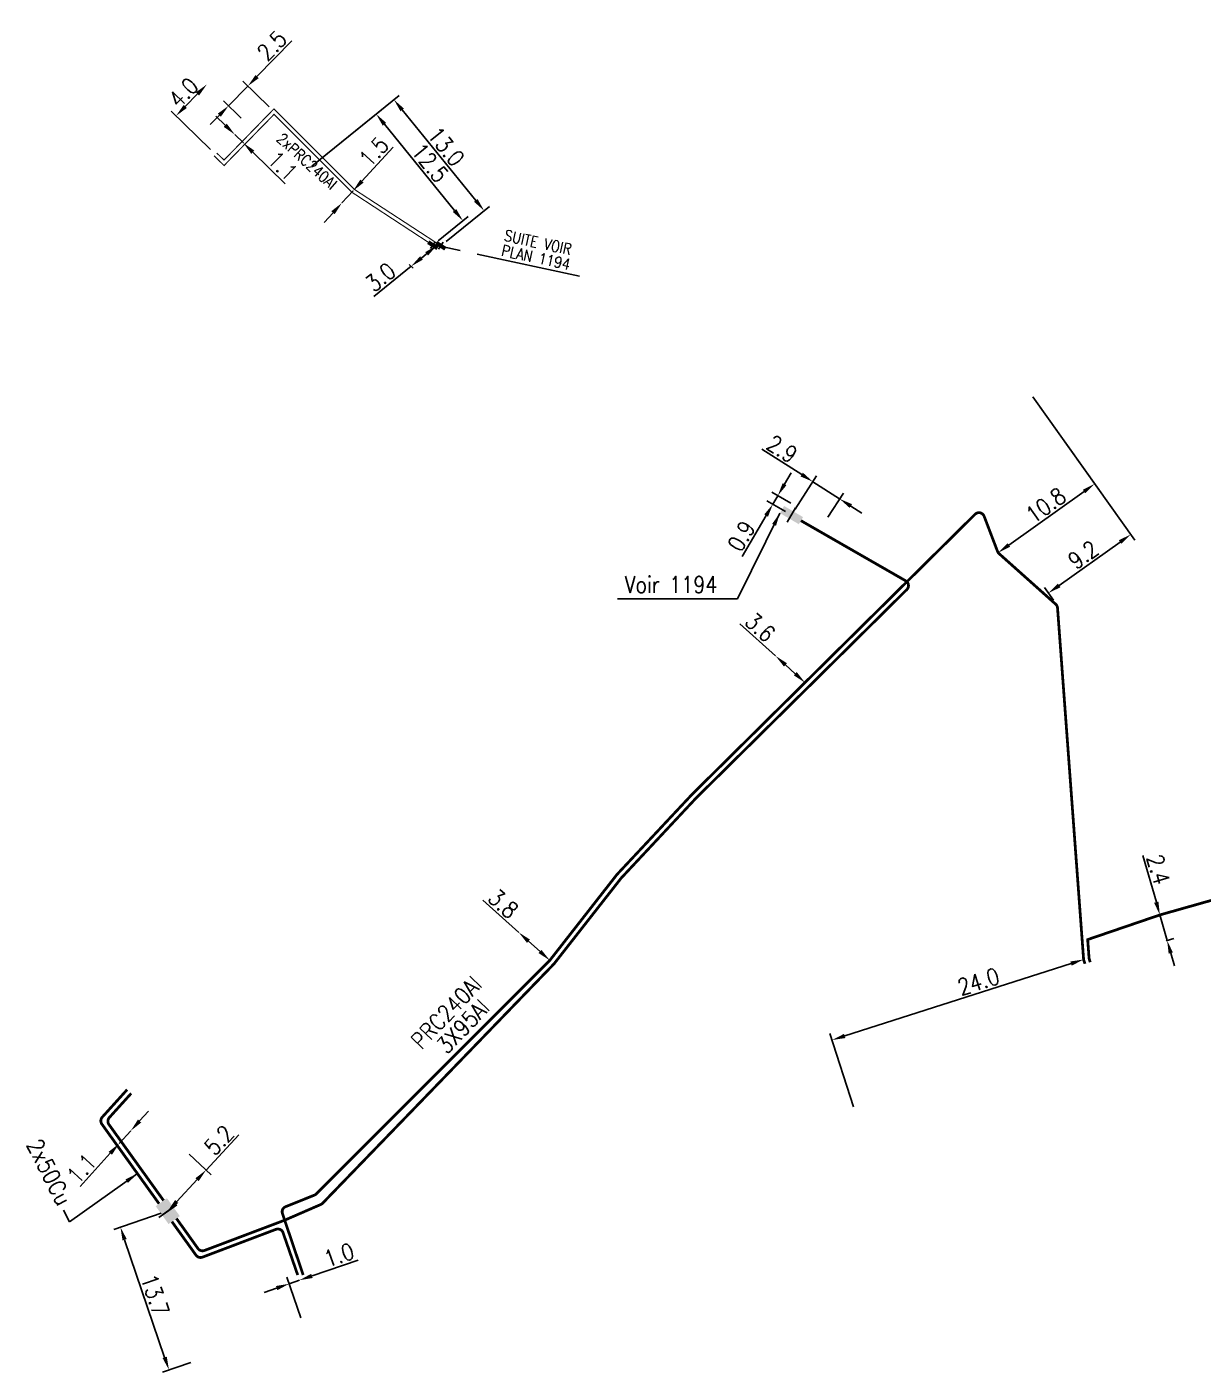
# Model space of a CAD drawing. Header units: millimetres. Extents: x 146000 to 146986, y 142991 to 144001.
# Drawn here: x 146686.4 to 146793.3, y 142991.2 to 143113.5 of the extents above; entities that cross this region are included whole.
import ezdxf
from ezdxf.enums import TextEntityAlignment as Align

# ---------------------------------------------------------------- set-up
doc = ezdxf.new("R2010")
doc.units = ezdxf.units.MM
doc.header["$PDMODE"] = 34
doc.linetypes.add('CENTER2', pattern=[28.575, 19.05, -3.175, 3.175, -3.175])
doc.layers.get('0').update_dxf_attribs({"linetype": 'CONTINUOUS'})
doc.layers.get('Defpoints').update_dxf_attribs({"linetype": 'CONTINUOUS'})
for name, color, linetype in [('M_130', 3, 'M_ST_15'), ('M_300', 7, 'CONTINUOUS'), ('M_930', 7, 'CENTER2')]:
    doc.layers.add(name, color=color, linetype=linetype)
doc.styles.add('M_ROMANS', font='ROMANS.shx', dxfattribs={"width": 0.75})
doc.styles.get("Standard").update_dxf_attribs({"font": 'romans.shx', "width": 0.85})
doc.linetypes.add('M_ST_15', pattern='A,5,-0.3,["XX",Standard,S=1,R=0,X=0,Y=-0.5],-2.5', length=7.8)
doc.dimstyles.get("Standard").update_dxf_attribs({"dimtxt": 1.5, "dimasz": 1.2, "dimexe": 0.625, "dimexo": 0.625, "dimgap": 0.25, "dimtad": 1, "dimdec": 1, "dimzin": 0, "dimdsep": 46, "dimtxsty": 'Standard', "dimcen": -0.5, "dimadec": 0, "dimazin": 0, "dimtfac": 1, "dimtdec": 1, "dimtmove": 0, "dimatfit": 3, "dimfxl": 0, "dimtolj": 1, "dimtzin": 0, "dimarcsym": 0})

# ---------------------------------------------------------------- blocks, each defined once
blk = doc.blocks.new('*D136')
at = {"layer": 'Defpoints', "color": 0, "linetype": 'Continuous', "transparency": 16777216}
for p in [(146731.08, 143031.14), (146731.08, 143031.14), (146733.9, 143028.6)]:
    blk.add_point(p, dxfattribs=at)
at = {"layer": 'M_130', "color": 0, "linetype": 'Continuous', "lineweight": -2, "transparency": 16777216}
for p, q in [((146731.08, 143031.14), (146727.82, 143034.06)), ((146733.01, 143029.4), (146731.97, 143030.34))]:
    blk.add_line(p, q, dxfattribs=at)
at = {"layer": 'M_130', "color": 0, "linetype": 'Continuous', "transparency": 16777216}
for points in [[(146732.1, 143030.49), (146731.83, 143030.19), (146731.08, 143031.14)], [(146733.14, 143029.55), (146732.88, 143029.26), (146733.9, 143028.6)]]:
    blk.add_solid(points, dxfattribs=at)
at = {"layer": 'M_130', "color": 0, "linetype": 'Continuous', "transparency": 16777216, "insert": (146729.67, 143033.75), "char_height": 1.5, "attachment_point": 5, "rotation": 318.0795}
blk.add_mtext('\\A1;3.8', dxfattribs=at)
blk = doc.blocks.new('*D137')
at = {"layer": 'Defpoints', "color": 0, "linetype": 'Continuous', "transparency": 16777216}
for p in [(146754.42, 143056.27), (146754.42, 143056.27), (146757.09, 143053.85)]:
    blk.add_point(p, dxfattribs=at)
at = {"layer": 'M_130', "color": 0, "linetype": 'Continuous', "lineweight": -2, "transparency": 16777216}
for p, q in [((146754.42, 143056.27), (146751.18, 143059.19)), ((146756.2, 143054.66), (146755.31, 143055.46))]:
    blk.add_line(p, q, dxfattribs=at)
at = {"layer": 'M_130', "color": 0, "linetype": 'Continuous', "transparency": 16777216}
for points in [[(146755.45, 143055.61), (146755.18, 143055.31), (146754.42, 143056.27)], [(146756.34, 143054.81), (146756.07, 143054.51), (146757.09, 143053.85)]]:
    blk.add_solid(points, dxfattribs=at)
at = {"layer": 'M_130', "color": 0, "linetype": 'Continuous', "transparency": 16777216, "insert": (146753.02, 143058.87), "char_height": 1.5, "attachment_point": 5, "rotation": 317.9397}
blk.add_mtext('\\A1;3.6', dxfattribs=at)
blk = doc.blocks.new('*D138')
at = {"layer": 'Defpoints', "color": 0, "linetype": 'Continuous', "transparency": 16777216}
for p in [(146777.44, 143080.34), (146774.64, 143065.65), (146774.64, 143065.65)]:
    blk.add_point(p, dxfattribs=at)
at = {"layer": 'M_130', "color": 0, "linetype": 'Continuous', "lineweight": -2, "transparency": 16777216}
for p, q in [((146777.8, 143079.83), (146783.8, 143071.41)), ((146782.46, 143071.22), (146775.61, 143066.35))]:
    blk.add_line(p, q, dxfattribs=at)
at = {"layer": 'M_130', "color": 0, "linetype": 'Continuous', "transparency": 16777216}
for points in [[(146782.34, 143071.38), (146782.57, 143071.06), (146783.43, 143071.92)], [(146775.5, 143066.51), (146775.73, 143066.19), (146774.64, 143065.65)]]:
    blk.add_solid(points, dxfattribs=at)
at = {"layer": 'M_130', "color": 0, "linetype": 'Continuous', "transparency": 16777216, "insert": (146778.98, 143069.97), "char_height": 1.5, "attachment_point": 5, "rotation": 35.4512}
blk.add_mtext('\\A1;10.8', dxfattribs=at)
blk = doc.blocks.new('*D139')
at = {"layer": 'Defpoints', "color": 0, "linetype": 'Continuous', "transparency": 16777216}
for p in [(146777.44, 143080.34), (146786.71, 143067.32), (146780.03, 143060.84)]:
    blk.add_point(p, dxfattribs=at)
at = {"layer": 'M_130', "color": 0, "linetype": 'Continuous', "lineweight": -2, "transparency": 16777216}
for p, q in [((146777.8, 143079.83), (146787.07, 143066.81)), ((146780.19, 143062.68), (146785.73, 143066.62)), ((146779.66, 143061.35), (146778.85, 143062.49))]:
    blk.add_line(p, q, dxfattribs=at)
at = {"layer": 'M_130', "color": 0, "linetype": 'Continuous', "transparency": 16777216}
for points in [[(146785.61, 143066.79), (146785.85, 143066.46), (146786.71, 143067.32)], [(146780.07, 143062.84), (146780.31, 143062.52), (146779.21, 143061.98)]]:
    blk.add_solid(points, dxfattribs=at)
at = {"layer": 'M_130', "color": 0, "linetype": 'Continuous', "transparency": 16777216, "insert": (146782.38, 143065.47), "char_height": 1.5, "attachment_point": 5, "rotation": 35.4512}
blk.add_mtext('\\A1;9.2', dxfattribs=at)
blk = doc.blocks.new('*D140')
at = {"layer": 'Defpoints', "color": 0, "linetype": 'Continuous', "transparency": 16777216}
for p in [(146782.41, 143028.68), (146782.41, 143028.68), (146761.69, 143014.69)]:
    blk.add_point(p, dxfattribs=at)
at = {"layer": 'M_130', "color": 0, "linetype": 'Continuous', "lineweight": -2, "transparency": 16777216}
for p, q in [((146760.7, 143021.73), (146781.27, 143028.31)), ((146761.5, 143015.28), (146759.36, 143021.96))]:
    blk.add_line(p, q, dxfattribs=at)
at = {"layer": 'M_130', "color": 0, "linetype": 'Continuous', "transparency": 16777216}
for points in [[(146781.21, 143028.5), (146781.33, 143028.12), (146782.41, 143028.68)], [(146760.64, 143021.92), (146760.76, 143021.54), (146759.55, 143021.36)]]:
    blk.add_solid(points, dxfattribs=at)
at = {"layer": 'M_130', "color": 0, "linetype": 'Continuous', "transparency": 16777216, "insert": (146772.86, 143026.67), "char_height": 1.5, "attachment_point": 5, "rotation": 17.7405}
blk.add_mtext('\\A1;24.0', dxfattribs=at)
blk = doc.blocks.new('*D141')
at = {"layer": 'Defpoints', "color": 0, "linetype": 'Continuous', "transparency": 16777216}
for p in [(146789.34, 143032.73), (146789.34, 143032.73), (146789.31, 143030.22)]:
    blk.add_point(p, dxfattribs=at)
at = {"layer": 'M_130', "color": 0, "linetype": 'Continuous', "lineweight": -2, "transparency": 16777216}
for p, q in [((146789.02, 143033.88), (146787.8, 143038.14)), ((146790, 143030.42), (146789.34, 143032.73)), ((146789.95, 143032.9), (146789.95, 143032.9)), ((146789.91, 143030.39), (146790.6, 143030.59)), ((146790.33, 143029.26), (146790.66, 143028.11))]:
    blk.add_line(p, q, dxfattribs=at)
at = {"layer": 'M_130', "color": 0, "linetype": 'Continuous', "transparency": 16777216}
for points in [[(146789.21, 143033.94), (146788.82, 143033.83), (146789.34, 143032.73)], [(146790.52, 143029.32), (146790.14, 143029.21), (146790, 143030.42)]]:
    blk.add_solid(points, dxfattribs=at)
at = {"layer": 'M_130', "color": 0, "linetype": 'Continuous', "transparency": 16777216, "insert": (146789.21, 143036.86), "char_height": 1.5, "attachment_point": 5, "rotation": 285.874}
blk.add_mtext('\\A1;2.4', dxfattribs=at)
blk = doc.blocks.new('*D174')
at = {"layer": 'Defpoints', "color": 0, "linetype": 'Continuous', "transparency": 16777216}
for p in [(146760.24, 143070.55), (146755.86, 143069.08), (146758.85, 143068.37)]:
    blk.add_point(p, dxfattribs=at)
at = {"layer": 'M_300', "color": 0, "linetype": 'Continuous', "lineweight": -2, "transparency": 16777216}
for p, q in [((146756.79, 143072.76), (146753.16, 143075.08)), ((146756.19, 143069.6), (146758.14, 143072.64)), ((146760.24, 143070.55), (146757.8, 143072.11)), ((146759.18, 143068.89), (146760.58, 143071.08)), ((146761.26, 143069.9), (146762.27, 143069.26))]:
    blk.add_line(p, q, dxfattribs=at)
at = {"layer": 'M_300', "color": 0, "linetype": 'Continuous', "transparency": 16777216}
for points in [[(146756.9, 143072.93), (146756.68, 143072.59), (146757.8, 143072.11)], [(146761.36, 143070.07), (146761.15, 143069.73), (146760.24, 143070.55)]]:
    blk.add_solid(points, dxfattribs=at)
at = {"layer": 'M_300', "color": 0, "linetype": 'Continuous', "transparency": 16777216, "insert": (146755.01, 143075.09), "char_height": 1.5, "attachment_point": 5, "rotation": 327.3822}
blk.add_mtext('\\A1;2.9', dxfattribs=at)
blk = doc.blocks.new('*D175')
at = {"layer": 'Defpoints', "color": 0, "linetype": 'Continuous', "transparency": 16777216}
for p in [(146754.62, 143070.84), (146756.34, 143069.83), (146755.86, 143069.08)]:
    blk.add_point(p, dxfattribs=at)
at = {"layer": 'M_300', "color": 0, "linetype": 'Continuous', "lineweight": -2, "transparency": 16777216}
for p, q in [((146755.23, 143071.88), (146755.84, 143072.91)), ((146755.8, 143070.15), (146754.08, 143071.16)), ((146754.62, 143070.84), (146754.17, 143070.07)), ((146755.32, 143069.39), (146753.63, 143070.38)), ((146753.56, 143069.03), (146751.38, 143065.31))]:
    blk.add_line(p, q, dxfattribs=at)
at = {"layer": 'M_300', "color": 0, "linetype": 'Continuous', "transparency": 16777216}
for points in [[(146755.06, 143071.98), (146755.4, 143071.78), (146754.62, 143070.84)], [(146753.39, 143069.13), (146753.73, 143068.93), (146754.17, 143070.07)]]:
    blk.add_solid(points, dxfattribs=at)
at = {"layer": 'M_300', "color": 0, "linetype": 'Continuous', "transparency": 16777216, "insert": (146751.31, 143067.16), "char_height": 1.5, "attachment_point": 5, "rotation": 59.6208}
blk.add_mtext('\\A1;0.9', dxfattribs=at)
blk = doc.blocks.new('M_300_04')
at = {"color": 0, "linetype": 'Continuous'}
blk.add_line((0, 1.125), (0, -0.375), dxfattribs=at)
blk.add_solid([(-1, 0.75), (-1, 0), (1, 0.75), (1, 0)], dxfattribs=at)
at = {"color": 0, "linetype": 'Continuous', "style": 'M_ROMANS', "width": 0.75, "flags": 3}
for tag, p in [('DEF_LEG', (0, -4.625)), ('DEF_COUP', (0, -7.125)), ('DEF_TYPE', (0, -9.625))]:
    blk.add_attdef(tag, text='', height=1.2, dxfattribs=at).set_placement(p, align=Align.MIDDLE)
blk = doc.blocks.new('*D176')
at = {"layer": 'Defpoints', "color": 0, "linetype": 'Continuous', "transparency": 16777216}
for p in [(146700.68, 143011.4), (146702.66, 143009.54), (146699.18, 143005.81)]:
    blk.add_point(p, dxfattribs=at)
at = {"layer": 'M_300', "color": 0, "linetype": 'Continuous', "lineweight": -2, "transparency": 16777216}
for p, q in [((146702.66, 143009.54), (146705.65, 143012.74)), ((146701.13, 143010.97), (146703.12, 143009.12)), ((146700, 143006.69), (146701.85, 143008.67))]:
    blk.add_line(p, q, dxfattribs=at)
at = {"layer": 'M_300', "color": 0, "linetype": 'Continuous', "transparency": 16777216}
for points in [[(146701.7, 143008.8), (146701.99, 143008.53), (146702.66, 143009.54)], [(146699.85, 143006.82), (146700.14, 143006.55), (146699.18, 143005.81)]]:
    blk.add_solid(points, dxfattribs=at)
at = {"layer": 'M_300', "color": 0, "linetype": 'Continuous', "transparency": 16777216, "insert": (146703.84, 143012.26), "char_height": 1.5, "attachment_point": 5, "rotation": 46.9638}
blk.add_mtext('\\A1;5.2', dxfattribs=at)
blk = doc.blocks.new('*D177')
at = {"layer": 'Defpoints', "color": 0, "linetype": 'Continuous', "transparency": 16777216}
for p in [(146699.18, 143005.81), (146701.88, 142992.26), (146699.29, 142991.38)]:
    blk.add_point(p, dxfattribs=at)
at = {"layer": 'M_300', "color": 0, "linetype": 'Continuous', "lineweight": -2, "transparency": 16777216}
for p, q in [((146698.59, 143005.61), (146694.28, 143004.14)), ((146695.26, 143003.21), (146698.9, 142992.51)), ((146701.28, 142992.05), (146698.7, 142991.17))]:
    blk.add_line(p, q, dxfattribs=at)
at = {"layer": 'M_300', "color": 0, "linetype": 'Continuous', "transparency": 16777216}
for points in [[(146695.45, 143003.27), (146695.07, 143003.15), (146694.88, 143004.35)], [(146699.09, 142992.58), (146698.71, 142992.45), (146699.29, 142991.38)]]:
    blk.add_solid(points, dxfattribs=at)
at = {"layer": 'M_300', "color": 0, "linetype": 'Continuous', "transparency": 16777216, "insert": (146698.03, 142998.18), "char_height": 1.5, "attachment_point": 5, "rotation": 288.7875}
blk.add_mtext('\\A1;13.7', dxfattribs=at)
blk = doc.blocks.new('*D178')
at = {"layer": 'Defpoints', "color": 0, "linetype": 'Continuous', "transparency": 16777216}
for p in [(146711.15, 142999.53), (146710.21, 142999.2), (146711.48, 142995.52)]:
    blk.add_point(p, dxfattribs=at)
at = {"layer": 'M_130', "color": 0, "linetype": 'Continuous', "lineweight": -2, "transparency": 16777216}
for p, q in [((146712.29, 142999.92), (146716.48, 143001.36)), ((146711.27, 142996.11), (146710, 142999.79)), ((146710.21, 142999.2), (146711.15, 142999.53)), ((146709.07, 142998.81), (146707.94, 142998.42))]:
    blk.add_line(p, q, dxfattribs=at)
at = {"layer": 'M_130', "color": 0, "linetype": 'Continuous', "transparency": 16777216}
for points in [[(146712.22, 143000.11), (146712.35, 142999.73), (146711.15, 142999.53)], [(146709.01, 142999), (146709.14, 142998.62), (146710.21, 142999.2)]]:
    blk.add_solid(points, dxfattribs=at)
at = {"layer": 'M_130', "color": 0, "linetype": 'Continuous', "transparency": 16777216, "insert": (146714.74, 143001.82), "char_height": 1.5, "attachment_point": 5, "rotation": 19.0426}
blk.add_mtext('\\A1;1.0', dxfattribs=at)
blk = doc.blocks.new('*D179')
at = {"layer": 'Defpoints', "color": 0, "linetype": 'Continuous', "transparency": 16777216}
for p in [(146695.82, 143013.11), (146695.82, 143013.11), (146694.77, 143011.95)]:
    blk.add_point(p, dxfattribs=at)
at = {"layer": 'M_130', "color": 0, "linetype": 'Continuous', "lineweight": -2, "transparency": 16777216}
for p, q in [((146696.62, 143014), (146697.43, 143014.89)), ((146695.82, 143013.11), (146694.77, 143011.95)), ((146693.96, 143011.06), (146691.21, 143008.03))]:
    blk.add_line(p, q, dxfattribs=at)
at = {"layer": 'M_130', "color": 0, "linetype": 'Continuous', "transparency": 16777216}
for points in [[(146696.47, 143014.13), (146696.77, 143013.86), (146695.82, 143013.11)], [(146693.81, 143011.2), (146694.11, 143010.93), (146694.77, 143011.95)]]:
    blk.add_solid(points, dxfattribs=at)
at = {"layer": 'M_130', "color": 0, "linetype": 'Continuous', "transparency": 16777216, "insert": (146691.35, 143009.67), "char_height": 1.5, "attachment_point": 5, "rotation": 47.7982}
blk.add_mtext('\\A1;1.1', dxfattribs=at)
blk = doc.blocks.new('*D184')
at = {"layer": 'Defpoints', "color": 0, "linetype": 'Continuous', "transparency": 16777216}
for p in [(146716.02, 143098.55), (146715.01, 143097.45), (146715.01, 143097.45)]:
    blk.add_point(p, dxfattribs=at)
at = {"layer": 'M_130', "color": 0, "linetype": 'Continuous', "lineweight": -2, "transparency": 16777216}
for p, q in [((146716.83, 143099.44), (146719.66, 143102.53)), ((146715.01, 143097.45), (146716.02, 143098.55)), ((146714.2, 143096.56), (146713.39, 143095.68))]:
    blk.add_line(p, q, dxfattribs=at)
at = {"layer": 'M_130', "color": 0, "linetype": 'Continuous', "transparency": 16777216}
for points in [[(146716.68, 143099.57), (146716.98, 143099.3), (146716.02, 143098.55)], [(146714.05, 143096.7), (146714.35, 143096.43), (146715.01, 143097.45)]]:
    blk.add_solid(points, dxfattribs=at)
at = {"layer": 'M_130', "color": 0, "linetype": 'Continuous', "transparency": 16777216, "insert": (146717.91, 143102.1), "char_height": 1.5, "attachment_point": 5, "rotation": 47.5497}
blk.add_mtext('\\A1;1.5', dxfattribs=at)
blk = doc.blocks.new('*D185')
at = {"layer": 'Defpoints', "color": 0, "linetype": 'Continuous', "transparency": 16777216}
for p in [(146704.71, 143106.28), (146706.3, 143104.73), (146708.83, 143105.75)]:
    blk.add_point(p, dxfattribs=at)
at = {"layer": 'M_130', "color": 0, "linetype": 'Continuous', "lineweight": -2, "transparency": 16777216}
for p, q in [((146707.29, 143108.93), (146710.47, 143112.18)), ((146708.39, 143106.18), (146706.01, 143108.51)), ((146704.71, 143106.28), (146706.46, 143108.07)), ((146705.86, 143105.17), (146704.26, 143106.72)), ((146703.87, 143105.43), (146703.03, 143104.57))]:
    blk.add_line(p, q, dxfattribs=at)
at = {"layer": 'M_130', "color": 0, "linetype": 'Continuous', "transparency": 16777216}
for points in [[(146707.15, 143109.07), (146707.44, 143108.79), (146706.46, 143108.07)], [(146703.73, 143105.57), (146704.01, 143105.29), (146704.71, 143106.28)]]:
    blk.add_solid(points, dxfattribs=at)
at = {"layer": 'M_130', "color": 0, "linetype": 'Continuous', "transparency": 16777216, "insert": (146708.65, 143111.75), "char_height": 1.5, "attachment_point": 5, "rotation": 45.6644}
blk.add_mtext('\\A1;2.5', dxfattribs=at)
blk = doc.blocks.new('*D186')
at = {"layer": 'Defpoints', "color": 0, "linetype": 'Continuous', "transparency": 16777216}
for p in [(146705.27, 143103.67), (146705.27, 143103.67), (146706.05, 143102.9)]:
    blk.add_point(p, dxfattribs=at)
at = {"layer": 'M_130', "color": 0, "linetype": 'Continuous', "lineweight": -2, "transparency": 16777216}
for p, q in [((146704.41, 143104.51), (146703.55, 143105.35)), ((146705.27, 143103.67), (146706.05, 143102.9)), ((146706.91, 143102.06), (146709.86, 143099.18))]:
    blk.add_line(p, q, dxfattribs=at)
at = {"layer": 'M_130', "color": 0, "linetype": 'Continuous', "transparency": 16777216}
for points in [[(146704.55, 143104.65), (146704.27, 143104.36), (146705.27, 143103.67)], [(146707.05, 143102.21), (146706.77, 143101.92), (146706.05, 143102.9)]]:
    blk.add_solid(points, dxfattribs=at)
at = {"layer": 'M_130', "color": 0, "linetype": 'Continuous', "transparency": 16777216, "insert": (146709.62, 143100.82), "char_height": 1.5, "attachment_point": 5, "rotation": 315.6644}
blk.add_mtext('\\A1;1.1', dxfattribs=at)
blk = doc.blocks.new('*D187')
at = {"layer": 'Defpoints', "color": 0, "linetype": 'Continuous', "transparency": 16777216}
for p in [(146702.73, 143108.22), (146702.73, 143108.22), (146703.51, 143101.87)]:
    blk.add_point(p, dxfattribs=at)
at = {"layer": 'M_130', "color": 0, "linetype": 'Continuous', "lineweight": -2, "transparency": 16777216}
for p, q in [((146700.77, 143106.22), (146701.89, 143107.36)), ((146703.06, 143102.3), (146699.48, 143105.8))]:
    blk.add_line(p, q, dxfattribs=at)
at = {"layer": 'M_130', "color": 0, "linetype": 'Continuous', "transparency": 16777216}
for points in [[(146701.74, 143107.5), (146702.03, 143107.22), (146702.73, 143108.22)], [(146700.63, 143106.36), (146700.91, 143106.08), (146699.93, 143105.36)]]:
    blk.add_solid(points, dxfattribs=at)
at = {"layer": 'M_130', "color": 0, "linetype": 'Continuous', "transparency": 16777216, "insert": (146700.61, 143107.49), "char_height": 1.5, "attachment_point": 5, "rotation": 45.6644}
blk.add_mtext('\\A1;4.0', dxfattribs=at)
blk = doc.blocks.new('*D188')
at = {"layer": 'Defpoints', "color": 0, "linetype": 'Continuous', "transparency": 16777216}
for p in [(146718.12, 143105.53), (146711.79, 143100.39), (146723.27, 143093.61)]:
    blk.add_point(p, dxfattribs=at)
at = {"layer": 'M_300', "color": 0, "linetype": 'Continuous', "lineweight": -2, "transparency": 16777216}
for p, q in [((146712.28, 143100.78), (146718.61, 143105.92)), ((146725.25, 143096.76), (146718.88, 143104.6)), ((146723.76, 143094), (146726.49, 143096.22))]:
    blk.add_line(p, q, dxfattribs=at)
at = {"layer": 'M_300', "color": 0, "linetype": 'Continuous', "transparency": 16777216}
for points in [[(146719.03, 143104.73), (146718.72, 143104.47), (146718.12, 143105.53)], [(146725.4, 143096.89), (146725.09, 143096.63), (146726.01, 143095.83)]]:
    blk.add_solid(points, dxfattribs=at)
at = {"layer": 'M_300', "color": 0, "linetype": 'Continuous', "transparency": 16777216, "insert": (146723.01, 143101.1), "char_height": 1.5, "attachment_point": 5, "rotation": 309.0925}
blk.add_mtext('\\A1;12.5', dxfattribs=at)
blk = doc.blocks.new('*D189')
at = {"layer": 'Defpoints', "color": 0, "linetype": 'Continuous', "transparency": 16777216}
for p in [(146719.73, 143106.84), (146711.79, 143100.39), (146724, 143093.55)]:
    blk.add_point(p, dxfattribs=at)
at = {"layer": 'M_300', "color": 0, "linetype": 'Continuous', "lineweight": -2, "transparency": 16777216}
for p, q in [((146712.28, 143100.78), (146720.22, 143107.23)), ((146727.17, 143097.68), (146720.49, 143105.91)), ((146724.48, 143093.95), (146728.41, 143097.14))]:
    blk.add_line(p, q, dxfattribs=at)
at = {"layer": 'M_300', "color": 0, "linetype": 'Continuous', "transparency": 16777216}
for points in [[(146720.64, 143106.03), (146720.33, 143105.78), (146719.73, 143106.84)], [(146727.33, 143097.81), (146727.02, 143097.55), (146727.93, 143096.75)]]:
    blk.add_solid(points, dxfattribs=at)
at = {"layer": 'M_300', "color": 0, "linetype": 'Continuous', "transparency": 16777216, "insert": (146724.48, 143102.57), "char_height": 1.5, "attachment_point": 5, "rotation": 309.0925}
blk.add_mtext('\\A1;13.0', dxfattribs=at)
blk = doc.blocks.new('*D190')
at = {"layer": 'Defpoints', "color": 0, "linetype": 'Continuous', "transparency": 16777216}
for p in [(146723.63, 143093.58), (146721.3, 143091.69), (146721.3, 143091.69)]:
    blk.add_point(p, dxfattribs=at)
at = {"layer": 'M_300', "color": 0, "linetype": 'Continuous', "lineweight": -2, "transparency": 16777216}
for p, q in [((146722.7, 143092.82), (146722.24, 143092.44)), ((146721.3, 143091.69), (146717.91, 143088.93))]:
    blk.add_line(p, q, dxfattribs=at)
at = {"layer": 'M_300', "color": 0, "linetype": 'Continuous', "transparency": 16777216}
for points in [[(146722.11, 143092.6), (146722.36, 143092.29), (146721.3, 143091.69)], [(146722.58, 143092.98), (146722.83, 143092.67), (146723.63, 143093.58)]]:
    blk.add_solid(points, dxfattribs=at)
at = {"layer": 'M_300', "color": 0, "linetype": 'Continuous', "transparency": 16777216, "insert": (146718.51, 143090.71), "char_height": 1.5, "attachment_point": 5, "rotation": 39.0925}
blk.add_mtext('\\A1;3.0', dxfattribs=at)

msp = doc.modelspace()

# ---------------------------------------------------------------- linework, layer by layer
at = {"flags": 128}
msp.add_lwpolyline([(146721.12, 143091.86), (146721.49, 143091.52)], dxfattribs=at)
at = {"layer": 'M_130', "ltscale": 0.5, "const_width": 0.1, "flags": 128}
for points in [[(146703.63, 143101.99), (146704.29, 143101.35), (146705.93, 143103.02), (146708.83, 143106), (146716.14, 143098.68), (146723.58, 143093.83), (146723.58, 143093.83)], [(146703.38, 143101.74), (146704.3, 143100.85), (146706.18, 143102.78), (146708.84, 143105.5), (146715.9, 143098.43), (146722.85, 143093.88), (146722.85, 143093.88)]]:
    msp.add_lwpolyline(points, dxfattribs=at)
at = {"layer": 'M_130', "const_width": 0.25, "flags": 128}
for points in [[(146782.53, 143028.29), (146782.41, 143028.68), (146780.04, 143060.64, 0.194386), (146779.88, 143060.97), (146774.73, 143065.57, -0.119735), (146774.59, 143065.77), (146773.37, 143068.97, 0.541674), (146772.55, 143069.15), (146757.09, 143053.85), (146746.84, 143043.7), (146740, 143036.4), (146733.9, 143028.6), (146712.68, 143007.37, -0.1022), (146712.51, 143007.26), (146709.89, 143006.21, 0.39916), (146709.6, 143005.59), (146711.49, 143000)], [(146756.72, 143068.57), (146766.26, 143063.09, -0.486166), (146766.35, 143062.31), (146757.45, 143053.5), (146747.19, 143043.35), (146740.38, 143036.07), (146734.28, 143028.28), (146713.25, 143006.52, -0.098504), (146713.09, 143006.41), (146709.8, 143004.98), (146702.52, 143002.23, -0.339651), (146701.93, 143002.4), (146699.97, 143005.14)], [(146695.49, 143016.85), (146693.78, 143014.96), (146693.23, 143014.35, 0.353522), (146693.19, 143013.72), (146698.39, 143006.48)], [(146698.8, 143006.77), (146693.83, 143013.69, -0.353522), (146693.87, 143014.31), (146694.15, 143014.62), (146695.86, 143016.51)], [(146699.56, 143004.85), (146701.75, 143001.8, 0.33963), (146702.33, 143001.62), (146709.01, 143004.15, -0.422947), (146709.66, 143003.84), (146710.99, 143000)]]:
    msp.add_lwpolyline(points, format="xyb", dxfattribs=at)
msp.add_lwpolyline([(146795.46, 143031.97), (146794.71, 143034.25), (146789.34, 143032.73), (146782.78, 143030.49), (146782.91, 143028.77), (146783.01, 143028.43)], dxfattribs=at)
at = {"layer": 'M_930', "ltscale": 0.5, "flags": 128}
msp.add_lwpolyline([(146736.61, 143090.78), (146736.61, 143090.78), (146723.63, 143093.58)], dxfattribs=at)

# ---------------------------------------------------------------- block references
at = {"layer": 'M_300', "xscale": 0.4999999999999999, "yscale": 0.4999999999999999, "zscale": 0.4999999999999999, "rotation": 326.8168317242669}
for p in [(146723.17, 143093.45), (146723.89, 143093.4)]:
    msp.add_blockref('M_300_04', p, dxfattribs=at)
at = {"layer": 'M_300'}
for p, rotation in [((146756.05, 143069.4), 149.6208462207704), ((146699.28, 143005.88), 125.6767506156177), ((146699.69, 143006.17), 125.6767506156177)]:
    msp.add_blockref('M_300_04', p, dxfattribs=dict(at, rotation=rotation))

# ---------------------------------------------------------------- texts
at = {"layer": 'M_130', "linetype": 'Continuous', "width": 0.85}
for s, height, rotation, p in [('2xPRC240Al', 1, 317.5497, (146708.99, 143103.16)), ('PRC240Al', 1.5, 46.2673, (146722.23, 143020.41)), ('3X95Al', 1.5, 46.2673, (146724.55, 143019.99))]:
    msp.add_text(s, height=height, rotation=rotation, dxfattribs=at).set_placement(p)
at = {"layer": 'M_130', "linetype": 'Continuous', "insert": (146689.19, 143006.16), "char_height": 1.5, "attachment_point": 9, "rotation": 296.7839}
msp.add_mtext('2x50Cu', dxfattribs=at)
at = {"layer": 'M_300', "linetype": 'Continuous', "insert": (146744.92, 143063.51), "char_height": 1.5, "attachment_point": 2}
msp.add_mtext('\\A1;Voir 1194', dxfattribs=at)
at = {"layer": 'M_930', "linetype": 'Continuous', "ltscale": 0.5, "width": 0.85}
for s, p in [('SUITE VOIR', (146729.69, 143094.03)), ('PLAN 1194', (146729.43, 143092.68))]:
    msp.add_text(s, height=1, rotation=347.8019, dxfattribs=at).set_placement(p)

# ---------------------------------------------------------------- dimensions: what is measured, and where the dimension line sits
at = {"layer": 'M_130', "linetype": 'Continuous'}
for base, p1, p2, angle, picture, middle in [((146704.71, 143106.28), (146708.83, 143105.75), (146706.3, 143104.73), 45.6644, '*D185', (146709.37, 143111.05)), ((146702.73, 143108.22), (146703.51, 143101.87), (146702.73, 143108.22), 225.6644, '*D187', (146701.33, 143106.79)), ((146705.27, 143103.67), (146706.05, 143102.9), (146705.27, 143103.67), 315.6644, '*D186', (146708.92, 143100.1)), ((146715.01, 143097.45), (146716.02, 143098.55), (146715.01, 143097.45), 47.5497, '*D184', (146718.65, 143101.43)), ((146774.64, 143065.65), (146777.44, 143080.34), (146774.64, 143065.65), 35.4512, '*D138', (146779.56, 143069.16)), ((146786.71, 143067.32), (146780.03, 143060.84), (146777.44, 143080.34), 35.4512, '*D139', (146782.96, 143064.65)), ((146754.42, 143056.27), (146757.09, 143053.85), (146754.42, 143056.27), 317.9397, '*D137', (146752.35, 143058.13)), ((146789.34, 143032.73), (146789.31, 143030.22), (146789.34, 143032.73), 285.874, '*D141', (146788.25, 143036.59)), ((146731.08, 143031.14), (146733.9, 143028.6), (146731.08, 143031.14), 318.0795, '*D136', (146729, 143033)), ((146782.41, 143028.68), (146761.69, 143014.69), (146782.41, 143028.68), 197.7405, '*D140', (146773.16, 143025.72)), ((146710.21, 142999.2), (146711.15, 142999.53), (146711.48, 142995.52), 19.0426, '*D178', (146715.07, 143000.88))]:
    dim = msp.add_linear_dim(base=base, p1=p1, p2=p2, angle=angle, dimstyle='Standard', dxfattribs=at)
    dim.commit()
    dim.dimension.update_dxf_attribs({"geometry": picture, "text_midpoint": middle, "dimtype": 160})
dim = msp.add_linear_dim(base=(146695.82, 143013.11), p1=(146694.77, 143011.95), p2=(146695.82, 143013.11), angle=227.7982, text='1.1', dimstyle='Standard', dxfattribs=at)
dim.commit()
dim.dimension.update_dxf_attribs({"geometry": '*D179', "text_midpoint": (146692.09, 143009), "dimtype": 160})
at = {"layer": 'M_300', "linetype": 'Continuous'}
for base, p1, p2, angle, picture, middle in [((146719.73, 143106.84), (146724, 143093.55), (146711.79, 143100.39), 309.0925, '*D189', (146723.71, 143101.94)), ((146718.12, 143105.53), (146723.27, 143093.61), (146711.79, 143100.39), 309.0925, '*D188', (146722.23, 143100.47)), ((146721.3, 143091.69), (146723.63, 143093.58), (146721.3, 143091.69), 39.0925, '*D190', (146719.14, 143089.93)), ((146760.24, 143070.55), (146755.86, 143069.08), (146758.85, 143068.37), 147.3822, '*D174', (146754.47, 143074.25)), ((146754.62, 143070.84), (146755.86, 143069.08), (146756.34, 143069.83), 239.6208, '*D175', (146752.17, 143066.65)), ((146699.29, 142991.38), (146699.18, 143005.81), (146701.88, 142992.26), 108.7875, '*D177', (146697.08, 142997.86))]:
    dim = msp.add_linear_dim(base=base, p1=p1, p2=p2, angle=angle, dimstyle='Standard', dxfattribs=at)
    dim.commit()
    dim.dimension.update_dxf_attribs({"geometry": picture, "text_midpoint": middle, "dimtype": 160})
dim = msp.add_linear_dim(base=(146702.66, 143009.54), p1=(146699.18, 143005.81), p2=(146700.68, 143011.4), angle=226.9638, text='5.2', dimstyle='Standard', dxfattribs=at)
dim.commit()
dim.dimension.update_dxf_attribs({"geometry": '*D176', "text_midpoint": (146704.57, 143011.58), "dimtype": 160})

# ---------------------------------------------------------------- leaders
at = {"layer": 'M_130', "linetype": 'Continuous', "annotation_type": 0, "has_hookline": 1, "hookline_direction": 1, "text_width": 6.68, "horizontal_direction": (0.450626, -0.892713, 0)}
msp.add_leader([(146696.43, 143009.22), (146690.24, 143004.83), (146689.7, 143005.9)], dimstyle='Standard', override={"dimgap": 0.25, "dimtad": 0}, dxfattribs=at)
at = {"layer": 'M_300', "linetype": 'Continuous', "annotation_type": 0, "has_hookline": 1, "hookline_direction": 1, "text_width": 9.47}
msp.add_leader([(146754.81, 143069.26), (146750.96, 143061.46), (146749.76, 143061.46)], dimstyle='Standard', override={"dimgap": 0.25, "dimtad": 1}, dxfattribs=at)

doc.saveas('drawing.dxf')
